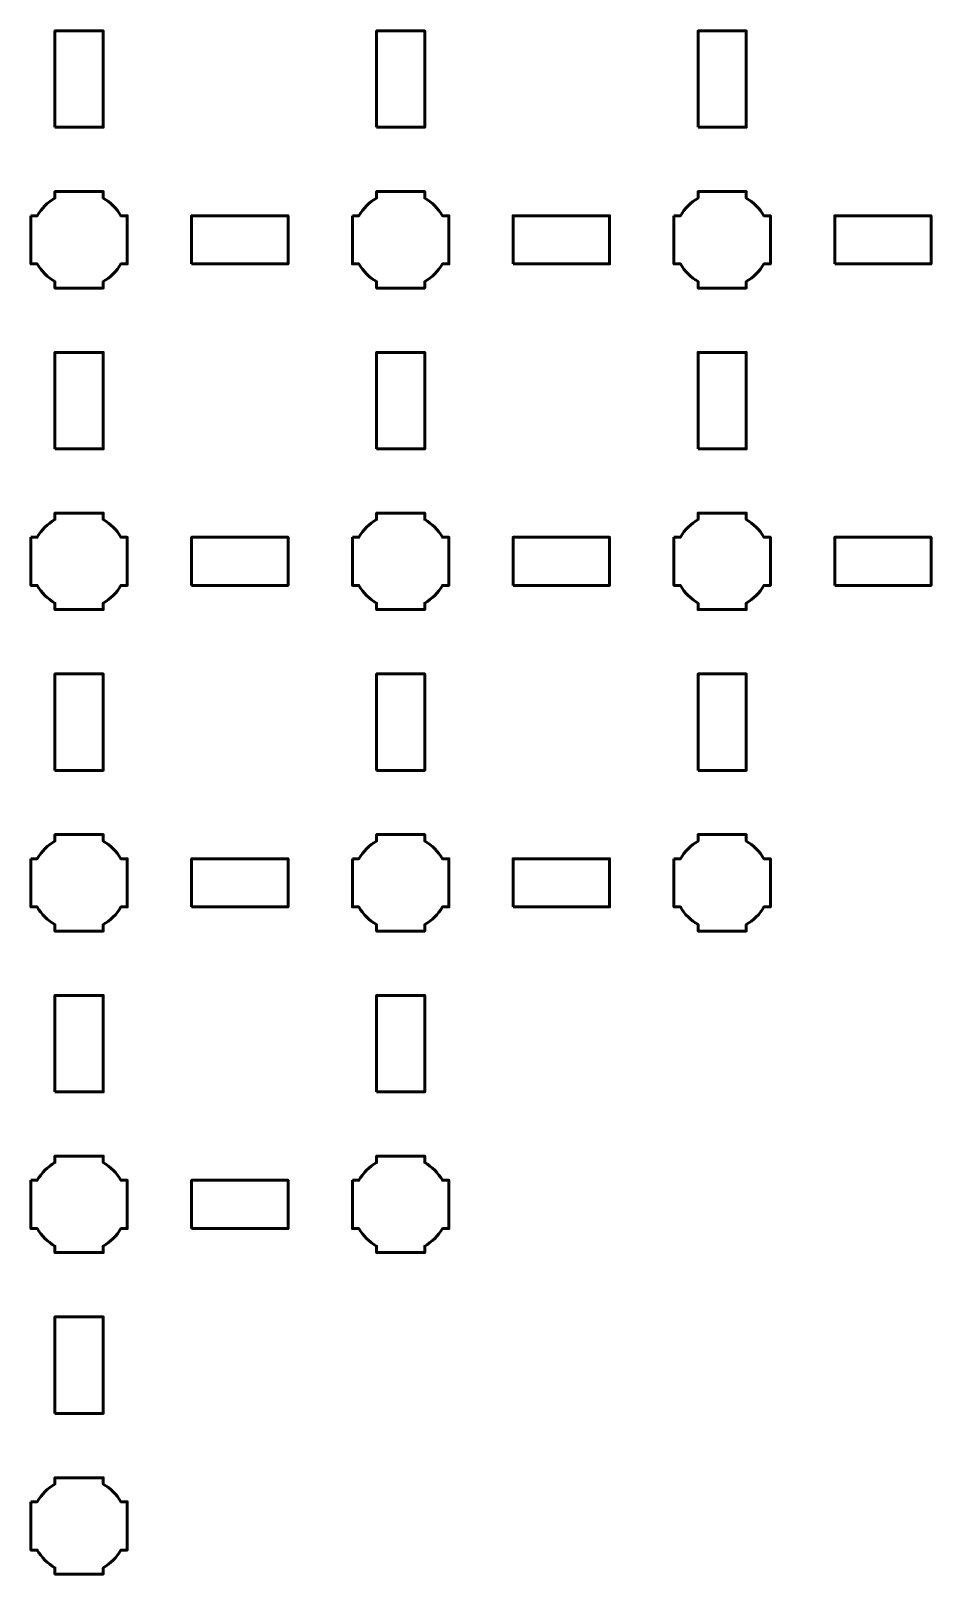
# Model space of a CAD drawing. Header units: centimetres. Extents: x -23.7 to 2.7, y -28.1 to -1.6.
# Drawn here: x -4.8 to 0.8, y -25.15 to -15.55 of the extents above; entities that cross this region are included whole.
import ezdxf

# ---------------------------------------------------------------- set-up
doc = ezdxf.new("R2010")
doc.units = ezdxf.units.CM
doc.header["$MEASUREMENT"] = 0
doc.layers.add('Layer 1', color=7, linetype='Continuous')

msp = doc.modelspace()

# ---------------------------------------------------------------- linework, layer by layer
at = {"layer": 'Layer 1', "lineweight": 53}
for points in [[(-4.65, -16.15), (-4.35, -16.15), (-4.35, -15.55), (-4.65, -15.55), (-4.65, -16.15)], [(-2.65, -16.15), (-2.35, -16.15), (-2.35, -15.55), (-2.65, -15.55), (-2.65, -16.15)], [(-0.65, -16.15), (-0.35, -16.15), (-0.35, -15.55), (-0.65, -15.55), (-0.65, -16.15)], [(-3.8, -17), (-3.2, -17), (-3.2, -16.7), (-3.8, -16.7), (-3.8, -17)], [(-1.8, -17), (-1.2, -17), (-1.2, -16.7), (-1.8, -16.7), (-1.8, -17)], [(0.2, -17), (0.8, -17), (0.8, -16.7), (0.2, -16.7), (0.2, -17)], [(-4.65, -18.15), (-4.35, -18.15), (-4.35, -17.55), (-4.65, -17.55), (-4.65, -18.15)], [(-2.65, -18.15), (-2.35, -18.15), (-2.35, -17.55), (-2.65, -17.55), (-2.65, -18.15)], [(-0.65, -18.15), (-0.35, -18.15), (-0.35, -17.55), (-0.65, -17.55), (-0.65, -18.15)], [(-3.8, -19), (-3.2, -19), (-3.2, -18.7), (-3.8, -18.7), (-3.8, -19)], [(-1.8, -19), (-1.2, -19), (-1.2, -18.7), (-1.8, -18.7), (-1.8, -19)], [(0.2, -19), (0.8, -19), (0.8, -18.7), (0.2, -18.7), (0.2, -19)], [(-4.65, -20.15), (-4.35, -20.15), (-4.35, -19.55), (-4.65, -19.55), (-4.65, -20.15)], [(-2.65, -20.15), (-2.35, -20.15), (-2.35, -19.55), (-2.65, -19.55), (-2.65, -20.15)], [(-0.65, -20.15), (-0.35, -20.15), (-0.35, -19.55), (-0.65, -19.55), (-0.65, -20.15)], [(-3.8, -21), (-3.2, -21), (-3.2, -20.7), (-3.8, -20.7), (-3.8, -21)], [(-1.8, -21), (-1.2, -21), (-1.2, -20.7), (-1.8, -20.7), (-1.8, -21)], [(-4.65, -22.15), (-4.35, -22.15), (-4.35, -21.55), (-4.65, -21.55), (-4.65, -22.15)], [(-2.65, -22.15), (-2.35, -22.15), (-2.35, -21.55), (-2.65, -21.55), (-2.65, -22.15)], [(-3.8, -23), (-3.2, -23), (-3.2, -22.7), (-3.8, -22.7), (-3.8, -23)], [(-4.65, -24.15), (-4.35, -24.15), (-4.35, -23.55), (-4.65, -23.55), (-4.65, -24.15)]]:
    msp.add_lwpolyline(points, close=True, dxfattribs=at)
for points in [[(-4.8, -16.7), (-4.8, -16.7), (-4.75985, -16.7), (-4.75985, -16.7), (-4.75985, -16.7), (-4.7335, -16.65447), (-4.69553, -16.6165), (-4.65, -16.59015), (-4.65, -16.59015), (-4.65, -16.59015), (-4.65, -16.55), (-4.65, -16.55), (-4.65, -16.55), (-4.65, -16.55), (-4.5, -16.55), (-4.5, -16.55), (-4.5, -16.55), (-4.5, -16.55), (-4.35, -16.55), (-4.35, -16.55), (-4.35, -16.55), (-4.35, -16.55), (-4.35, -16.59015), (-4.35, -16.59015), (-4.35, -16.59015), (-4.30447, -16.6165), (-4.2665, -16.65447), (-4.24015, -16.7), (-4.24015, -16.7), (-4.24015, -16.7), (-4.2, -16.7), (-4.2, -16.7), (-4.2, -16.7), (-4.2, -16.7), (-4.2, -16.85), (-4.2, -16.85), (-4.2, -16.85), (-4.2, -16.85), (-4.2, -17), (-4.2, -17), (-4.2, -17), (-4.2, -17), (-4.24015, -17), (-4.24015, -17), (-4.24015, -17), (-4.2665, -17.04553), (-4.30447, -17.0835), (-4.35, -17.10985), (-4.35, -17.10985), (-4.35, -17.10985), (-4.35, -17.15), (-4.35, -17.15), (-4.35, -17.15), (-4.35, -17.15), (-4.5, -17.15), (-4.5, -17.15), (-4.5, -17.15), (-4.5, -17.15), (-4.65, -17.15), (-4.65, -17.15), (-4.65, -17.15), (-4.65, -17.15), (-4.65, -17.10985), (-4.65, -17.10985), (-4.65, -17.10985), (-4.69553, -17.0835), (-4.7335, -17.04553), (-4.75985, -17), (-4.75985, -17), (-4.75985, -17), (-4.8, -17), (-4.8, -17), (-4.8, -17), (-4.8, -17), (-4.8, -16.85), (-4.8, -16.85), (-4.8, -16.85), (-4.8, -16.85), (-4.8, -16.7), (-4.8, -16.7)], [(-2.8, -16.7), (-2.8, -16.7), (-2.75985, -16.7), (-2.75985, -16.7), (-2.75985, -16.7), (-2.7335, -16.65447), (-2.69553, -16.6165), (-2.65, -16.59015), (-2.65, -16.59015), (-2.65, -16.59015), (-2.65, -16.55), (-2.65, -16.55), (-2.65, -16.55), (-2.65, -16.55), (-2.5, -16.55), (-2.5, -16.55), (-2.5, -16.55), (-2.5, -16.55), (-2.35, -16.55), (-2.35, -16.55), (-2.35, -16.55), (-2.35, -16.55), (-2.35, -16.59015), (-2.35, -16.59015), (-2.35, -16.59015), (-2.30447, -16.6165), (-2.2665, -16.65447), (-2.24015, -16.7), (-2.24015, -16.7), (-2.24015, -16.7), (-2.2, -16.7), (-2.2, -16.7), (-2.2, -16.7), (-2.2, -16.7), (-2.2, -16.85), (-2.2, -16.85), (-2.2, -16.85), (-2.2, -16.85), (-2.2, -17), (-2.2, -17), (-2.2, -17), (-2.2, -17), (-2.24015, -17), (-2.24015, -17), (-2.24015, -17), (-2.2665, -17.04553), (-2.30447, -17.0835), (-2.35, -17.10985), (-2.35, -17.10985), (-2.35, -17.10985), (-2.35, -17.15), (-2.35, -17.15), (-2.35, -17.15), (-2.35, -17.15), (-2.5, -17.15), (-2.5, -17.15), (-2.5, -17.15), (-2.5, -17.15), (-2.65, -17.15), (-2.65, -17.15), (-2.65, -17.15), (-2.65, -17.15), (-2.65, -17.10985), (-2.65, -17.10985), (-2.65, -17.10985), (-2.69553, -17.0835), (-2.7335, -17.04553), (-2.75985, -17), (-2.75985, -17), (-2.75985, -17), (-2.8, -17), (-2.8, -17), (-2.8, -17), (-2.8, -17), (-2.8, -16.85), (-2.8, -16.85), (-2.8, -16.85), (-2.8, -16.85), (-2.8, -16.7), (-2.8, -16.7)], [(-0.8, -16.7), (-0.8, -16.7), (-0.75985, -16.7), (-0.75985, -16.7), (-0.75985, -16.7), (-0.7335, -16.65447), (-0.69553, -16.6165), (-0.65, -16.59015), (-0.65, -16.59015), (-0.65, -16.59015), (-0.65, -16.55), (-0.65, -16.55), (-0.65, -16.55), (-0.65, -16.55), (-0.5, -16.55), (-0.5, -16.55), (-0.5, -16.55), (-0.5, -16.55), (-0.35, -16.55), (-0.35, -16.55), (-0.35, -16.55), (-0.35, -16.55), (-0.35, -16.59015), (-0.35, -16.59015), (-0.35, -16.59015), (-0.30447, -16.6165), (-0.2665, -16.65447), (-0.24015, -16.7), (-0.24015, -16.7), (-0.24015, -16.7), (-0.2, -16.7), (-0.2, -16.7), (-0.2, -16.7), (-0.2, -16.7), (-0.2, -16.85), (-0.2, -16.85), (-0.2, -16.85), (-0.2, -16.85), (-0.2, -17), (-0.2, -17), (-0.2, -17), (-0.2, -17), (-0.24015, -17), (-0.24015, -17), (-0.24015, -17), (-0.2665, -17.04553), (-0.30447, -17.0835), (-0.35, -17.10985), (-0.35, -17.10985), (-0.35, -17.10985), (-0.35, -17.15), (-0.35, -17.15), (-0.35, -17.15), (-0.35, -17.15), (-0.5, -17.15), (-0.5, -17.15), (-0.5, -17.15), (-0.5, -17.15), (-0.65, -17.15), (-0.65, -17.15), (-0.65, -17.15), (-0.65, -17.15), (-0.65, -17.10985), (-0.65, -17.10985), (-0.65, -17.10985), (-0.69553, -17.0835), (-0.7335, -17.04553), (-0.75985, -17), (-0.75985, -17), (-0.75985, -17), (-0.8, -17), (-0.8, -17), (-0.8, -17), (-0.8, -17), (-0.8, -16.85), (-0.8, -16.85), (-0.8, -16.85), (-0.8, -16.85), (-0.8, -16.7), (-0.8, -16.7)], [(-4.8, -18.7), (-4.8, -18.7), (-4.75985, -18.7), (-4.75985, -18.7), (-4.75985, -18.7), (-4.7335, -18.65447), (-4.69553, -18.6165), (-4.65, -18.59015), (-4.65, -18.59015), (-4.65, -18.59015), (-4.65, -18.55), (-4.65, -18.55), (-4.65, -18.55), (-4.65, -18.55), (-4.5, -18.55), (-4.5, -18.55), (-4.5, -18.55), (-4.5, -18.55), (-4.35, -18.55), (-4.35, -18.55), (-4.35, -18.55), (-4.35, -18.55), (-4.35, -18.59015), (-4.35, -18.59015), (-4.35, -18.59015), (-4.30447, -18.6165), (-4.2665, -18.65447), (-4.24015, -18.7), (-4.24015, -18.7), (-4.24015, -18.7), (-4.2, -18.7), (-4.2, -18.7), (-4.2, -18.7), (-4.2, -18.7), (-4.2, -18.85), (-4.2, -18.85), (-4.2, -18.85), (-4.2, -18.85), (-4.2, -19), (-4.2, -19), (-4.2, -19), (-4.2, -19), (-4.24015, -19), (-4.24015, -19), (-4.24015, -19), (-4.2665, -19.04553), (-4.30447, -19.0835), (-4.35, -19.10985), (-4.35, -19.10985), (-4.35, -19.10985), (-4.35, -19.15), (-4.35, -19.15), (-4.35, -19.15), (-4.35, -19.15), (-4.5, -19.15), (-4.5, -19.15), (-4.5, -19.15), (-4.5, -19.15), (-4.65, -19.15), (-4.65, -19.15), (-4.65, -19.15), (-4.65, -19.15), (-4.65, -19.10985), (-4.65, -19.10985), (-4.65, -19.10985), (-4.69553, -19.0835), (-4.7335, -19.04553), (-4.75985, -19), (-4.75985, -19), (-4.75985, -19), (-4.8, -19), (-4.8, -19), (-4.8, -19), (-4.8, -19), (-4.8, -18.85), (-4.8, -18.85), (-4.8, -18.85), (-4.8, -18.85), (-4.8, -18.7), (-4.8, -18.7)], [(-2.8, -18.7), (-2.8, -18.7), (-2.75985, -18.7), (-2.75985, -18.7), (-2.75985, -18.7), (-2.7335, -18.65447), (-2.69553, -18.6165), (-2.65, -18.59015), (-2.65, -18.59015), (-2.65, -18.59015), (-2.65, -18.55), (-2.65, -18.55), (-2.65, -18.55), (-2.65, -18.55), (-2.5, -18.55), (-2.5, -18.55), (-2.5, -18.55), (-2.5, -18.55), (-2.35, -18.55), (-2.35, -18.55), (-2.35, -18.55), (-2.35, -18.55), (-2.35, -18.59015), (-2.35, -18.59015), (-2.35, -18.59015), (-2.30447, -18.6165), (-2.2665, -18.65447), (-2.24015, -18.7), (-2.24015, -18.7), (-2.24015, -18.7), (-2.2, -18.7), (-2.2, -18.7), (-2.2, -18.7), (-2.2, -18.7), (-2.2, -18.85), (-2.2, -18.85), (-2.2, -18.85), (-2.2, -18.85), (-2.2, -19), (-2.2, -19), (-2.2, -19), (-2.2, -19), (-2.24015, -19), (-2.24015, -19), (-2.24015, -19), (-2.2665, -19.04553), (-2.30447, -19.0835), (-2.35, -19.10985), (-2.35, -19.10985), (-2.35, -19.10985), (-2.35, -19.15), (-2.35, -19.15), (-2.35, -19.15), (-2.35, -19.15), (-2.5, -19.15), (-2.5, -19.15), (-2.5, -19.15), (-2.5, -19.15), (-2.65, -19.15), (-2.65, -19.15), (-2.65, -19.15), (-2.65, -19.15), (-2.65, -19.10985), (-2.65, -19.10985), (-2.65, -19.10985), (-2.69553, -19.0835), (-2.7335, -19.04553), (-2.75985, -19), (-2.75985, -19), (-2.75985, -19), (-2.8, -19), (-2.8, -19), (-2.8, -19), (-2.8, -19), (-2.8, -18.85), (-2.8, -18.85), (-2.8, -18.85), (-2.8, -18.85), (-2.8, -18.7), (-2.8, -18.7)], [(-0.8, -18.7), (-0.8, -18.7), (-0.75985, -18.7), (-0.75985, -18.7), (-0.75985, -18.7), (-0.7335, -18.65447), (-0.69553, -18.6165), (-0.65, -18.59015), (-0.65, -18.59015), (-0.65, -18.59015), (-0.65, -18.55), (-0.65, -18.55), (-0.65, -18.55), (-0.65, -18.55), (-0.5, -18.55), (-0.5, -18.55), (-0.5, -18.55), (-0.5, -18.55), (-0.35, -18.55), (-0.35, -18.55), (-0.35, -18.55), (-0.35, -18.55), (-0.35, -18.59015), (-0.35, -18.59015), (-0.35, -18.59015), (-0.30447, -18.6165), (-0.2665, -18.65447), (-0.24015, -18.7), (-0.24015, -18.7), (-0.24015, -18.7), (-0.2, -18.7), (-0.2, -18.7), (-0.2, -18.7), (-0.2, -18.7), (-0.2, -18.85), (-0.2, -18.85), (-0.2, -18.85), (-0.2, -18.85), (-0.2, -19), (-0.2, -19), (-0.2, -19), (-0.2, -19), (-0.24015, -19), (-0.24015, -19), (-0.24015, -19), (-0.2665, -19.04553), (-0.30447, -19.0835), (-0.35, -19.10985), (-0.35, -19.10985), (-0.35, -19.10985), (-0.35, -19.15), (-0.35, -19.15), (-0.35, -19.15), (-0.35, -19.15), (-0.5, -19.15), (-0.5, -19.15), (-0.5, -19.15), (-0.5, -19.15), (-0.65, -19.15), (-0.65, -19.15), (-0.65, -19.15), (-0.65, -19.15), (-0.65, -19.10985), (-0.65, -19.10985), (-0.65, -19.10985), (-0.69553, -19.0835), (-0.7335, -19.04553), (-0.75985, -19), (-0.75985, -19), (-0.75985, -19), (-0.8, -19), (-0.8, -19), (-0.8, -19), (-0.8, -19), (-0.8, -18.85), (-0.8, -18.85), (-0.8, -18.85), (-0.8, -18.85), (-0.8, -18.7), (-0.8, -18.7)], [(-4.8, -20.7), (-4.8, -20.7), (-4.75985, -20.7), (-4.75985, -20.7), (-4.75985, -20.7), (-4.7335, -20.65447), (-4.69553, -20.6165), (-4.65, -20.59015), (-4.65, -20.59015), (-4.65, -20.59015), (-4.65, -20.55), (-4.65, -20.55), (-4.65, -20.55), (-4.65, -20.55), (-4.5, -20.55), (-4.5, -20.55), (-4.5, -20.55), (-4.5, -20.55), (-4.35, -20.55), (-4.35, -20.55), (-4.35, -20.55), (-4.35, -20.55), (-4.35, -20.59015), (-4.35, -20.59015), (-4.35, -20.59015), (-4.30447, -20.6165), (-4.2665, -20.65447), (-4.24015, -20.7), (-4.24015, -20.7), (-4.24015, -20.7), (-4.2, -20.7), (-4.2, -20.7), (-4.2, -20.7), (-4.2, -20.7), (-4.2, -20.85), (-4.2, -20.85), (-4.2, -20.85), (-4.2, -20.85), (-4.2, -21), (-4.2, -21), (-4.2, -21), (-4.2, -21), (-4.24015, -21), (-4.24015, -21), (-4.24015, -21), (-4.2665, -21.04553), (-4.30447, -21.0835), (-4.35, -21.10985), (-4.35, -21.10985), (-4.35, -21.10985), (-4.35, -21.15), (-4.35, -21.15), (-4.35, -21.15), (-4.35, -21.15), (-4.5, -21.15), (-4.5, -21.15), (-4.5, -21.15), (-4.5, -21.15), (-4.65, -21.15), (-4.65, -21.15), (-4.65, -21.15), (-4.65, -21.15), (-4.65, -21.10985), (-4.65, -21.10985), (-4.65, -21.10985), (-4.69553, -21.0835), (-4.7335, -21.04553), (-4.75985, -21), (-4.75985, -21), (-4.75985, -21), (-4.8, -21), (-4.8, -21), (-4.8, -21), (-4.8, -21), (-4.8, -20.85), (-4.8, -20.85), (-4.8, -20.85), (-4.8, -20.85), (-4.8, -20.7), (-4.8, -20.7)], [(-2.8, -20.7), (-2.8, -20.7), (-2.75985, -20.7), (-2.75985, -20.7), (-2.75985, -20.7), (-2.7335, -20.65447), (-2.69553, -20.6165), (-2.65, -20.59015), (-2.65, -20.59015), (-2.65, -20.59015), (-2.65, -20.55), (-2.65, -20.55), (-2.65, -20.55), (-2.65, -20.55), (-2.5, -20.55), (-2.5, -20.55), (-2.5, -20.55), (-2.5, -20.55), (-2.35, -20.55), (-2.35, -20.55), (-2.35, -20.55), (-2.35, -20.55), (-2.35, -20.59015), (-2.35, -20.59015), (-2.35, -20.59015), (-2.30447, -20.6165), (-2.2665, -20.65447), (-2.24015, -20.7), (-2.24015, -20.7), (-2.24015, -20.7), (-2.2, -20.7), (-2.2, -20.7), (-2.2, -20.7), (-2.2, -20.7), (-2.2, -20.85), (-2.2, -20.85), (-2.2, -20.85), (-2.2, -20.85), (-2.2, -21), (-2.2, -21), (-2.2, -21), (-2.2, -21), (-2.24015, -21), (-2.24015, -21), (-2.24015, -21), (-2.2665, -21.04553), (-2.30447, -21.0835), (-2.35, -21.10985), (-2.35, -21.10985), (-2.35, -21.10985), (-2.35, -21.15), (-2.35, -21.15), (-2.35, -21.15), (-2.35, -21.15), (-2.5, -21.15), (-2.5, -21.15), (-2.5, -21.15), (-2.5, -21.15), (-2.65, -21.15), (-2.65, -21.15), (-2.65, -21.15), (-2.65, -21.15), (-2.65, -21.10985), (-2.65, -21.10985), (-2.65, -21.10985), (-2.69553, -21.0835), (-2.7335, -21.04553), (-2.75985, -21), (-2.75985, -21), (-2.75985, -21), (-2.8, -21), (-2.8, -21), (-2.8, -21), (-2.8, -21), (-2.8, -20.85), (-2.8, -20.85), (-2.8, -20.85), (-2.8, -20.85), (-2.8, -20.7), (-2.8, -20.7)], [(-0.8, -20.7), (-0.8, -20.7), (-0.75985, -20.7), (-0.75985, -20.7), (-0.75985, -20.7), (-0.7335, -20.65447), (-0.69553, -20.6165), (-0.65, -20.59015), (-0.65, -20.59015), (-0.65, -20.59015), (-0.65, -20.55), (-0.65, -20.55), (-0.65, -20.55), (-0.65, -20.55), (-0.5, -20.55), (-0.5, -20.55), (-0.5, -20.55), (-0.5, -20.55), (-0.35, -20.55), (-0.35, -20.55), (-0.35, -20.55), (-0.35, -20.55), (-0.35, -20.59015), (-0.35, -20.59015), (-0.35, -20.59015), (-0.30447, -20.6165), (-0.2665, -20.65447), (-0.24015, -20.7), (-0.24015, -20.7), (-0.24015, -20.7), (-0.2, -20.7), (-0.2, -20.7), (-0.2, -20.7), (-0.2, -20.7), (-0.2, -20.85), (-0.2, -20.85), (-0.2, -20.85), (-0.2, -20.85), (-0.2, -21), (-0.2, -21), (-0.2, -21), (-0.2, -21), (-0.24015, -21), (-0.24015, -21), (-0.24015, -21), (-0.2665, -21.04553), (-0.30447, -21.0835), (-0.35, -21.10985), (-0.35, -21.10985), (-0.35, -21.10985), (-0.35, -21.15), (-0.35, -21.15), (-0.35, -21.15), (-0.35, -21.15), (-0.5, -21.15), (-0.5, -21.15), (-0.5, -21.15), (-0.5, -21.15), (-0.65, -21.15), (-0.65, -21.15), (-0.65, -21.15), (-0.65, -21.15), (-0.65, -21.10985), (-0.65, -21.10985), (-0.65, -21.10985), (-0.69553, -21.0835), (-0.7335, -21.04553), (-0.75985, -21), (-0.75985, -21), (-0.75985, -21), (-0.8, -21), (-0.8, -21), (-0.8, -21), (-0.8, -21), (-0.8, -20.85), (-0.8, -20.85), (-0.8, -20.85), (-0.8, -20.85), (-0.8, -20.7), (-0.8, -20.7)], [(-4.8, -22.7), (-4.8, -22.7), (-4.75985, -22.7), (-4.75985, -22.7), (-4.75985, -22.7), (-4.7335, -22.65447), (-4.69553, -22.6165), (-4.65, -22.59015), (-4.65, -22.59015), (-4.65, -22.59015), (-4.65, -22.55), (-4.65, -22.55), (-4.65, -22.55), (-4.65, -22.55), (-4.5, -22.55), (-4.5, -22.55), (-4.5, -22.55), (-4.5, -22.55), (-4.35, -22.55), (-4.35, -22.55), (-4.35, -22.55), (-4.35, -22.55), (-4.35, -22.59015), (-4.35, -22.59015), (-4.35, -22.59015), (-4.30447, -22.6165), (-4.2665, -22.65447), (-4.24015, -22.7), (-4.24015, -22.7), (-4.24015, -22.7), (-4.2, -22.7), (-4.2, -22.7), (-4.2, -22.7), (-4.2, -22.7), (-4.2, -22.85), (-4.2, -22.85), (-4.2, -22.85), (-4.2, -22.85), (-4.2, -23), (-4.2, -23), (-4.2, -23), (-4.2, -23), (-4.24015, -23), (-4.24015, -23), (-4.24015, -23), (-4.2665, -23.04553), (-4.30447, -23.0835), (-4.35, -23.10985), (-4.35, -23.10985), (-4.35, -23.10985), (-4.35, -23.15), (-4.35, -23.15), (-4.35, -23.15), (-4.35, -23.15), (-4.5, -23.15), (-4.5, -23.15), (-4.5, -23.15), (-4.5, -23.15), (-4.65, -23.15), (-4.65, -23.15), (-4.65, -23.15), (-4.65, -23.15), (-4.65, -23.10985), (-4.65, -23.10985), (-4.65, -23.10985), (-4.69553, -23.0835), (-4.7335, -23.04553), (-4.75985, -23), (-4.75985, -23), (-4.75985, -23), (-4.8, -23), (-4.8, -23), (-4.8, -23), (-4.8, -23), (-4.8, -22.85), (-4.8, -22.85), (-4.8, -22.85), (-4.8, -22.85), (-4.8, -22.7), (-4.8, -22.7)], [(-2.8, -22.7), (-2.8, -22.7), (-2.75985, -22.7), (-2.75985, -22.7), (-2.75985, -22.7), (-2.7335, -22.65447), (-2.69553, -22.6165), (-2.65, -22.59015), (-2.65, -22.59015), (-2.65, -22.59015), (-2.65, -22.55), (-2.65, -22.55), (-2.65, -22.55), (-2.65, -22.55), (-2.5, -22.55), (-2.5, -22.55), (-2.5, -22.55), (-2.5, -22.55), (-2.35, -22.55), (-2.35, -22.55), (-2.35, -22.55), (-2.35, -22.55), (-2.35, -22.59015), (-2.35, -22.59015), (-2.35, -22.59015), (-2.30447, -22.6165), (-2.2665, -22.65447), (-2.24015, -22.7), (-2.24015, -22.7), (-2.24015, -22.7), (-2.2, -22.7), (-2.2, -22.7), (-2.2, -22.7), (-2.2, -22.7), (-2.2, -22.85), (-2.2, -22.85), (-2.2, -22.85), (-2.2, -22.85), (-2.2, -23), (-2.2, -23), (-2.2, -23), (-2.2, -23), (-2.24015, -23), (-2.24015, -23), (-2.24015, -23), (-2.2665, -23.04553), (-2.30447, -23.0835), (-2.35, -23.10985), (-2.35, -23.10985), (-2.35, -23.10985), (-2.35, -23.15), (-2.35, -23.15), (-2.35, -23.15), (-2.35, -23.15), (-2.5, -23.15), (-2.5, -23.15), (-2.5, -23.15), (-2.5, -23.15), (-2.65, -23.15), (-2.65, -23.15), (-2.65, -23.15), (-2.65, -23.15), (-2.65, -23.10985), (-2.65, -23.10985), (-2.65, -23.10985), (-2.69553, -23.0835), (-2.7335, -23.04553), (-2.75985, -23), (-2.75985, -23), (-2.75985, -23), (-2.8, -23), (-2.8, -23), (-2.8, -23), (-2.8, -23), (-2.8, -22.85), (-2.8, -22.85), (-2.8, -22.85), (-2.8, -22.85), (-2.8, -22.7), (-2.8, -22.7)], [(-4.8, -24.7), (-4.8, -24.7), (-4.75985, -24.7), (-4.75985, -24.7), (-4.75985, -24.7), (-4.7335, -24.65447), (-4.69553, -24.6165), (-4.65, -24.59015), (-4.65, -24.59015), (-4.65, -24.59015), (-4.65, -24.55), (-4.65, -24.55), (-4.65, -24.55), (-4.65, -24.55), (-4.5, -24.55), (-4.5, -24.55), (-4.5, -24.55), (-4.5, -24.55), (-4.35, -24.55), (-4.35, -24.55), (-4.35, -24.55), (-4.35, -24.55), (-4.35, -24.59015), (-4.35, -24.59015), (-4.35, -24.59015), (-4.30447, -24.6165), (-4.2665, -24.65447), (-4.24015, -24.7), (-4.24015, -24.7), (-4.24015, -24.7), (-4.2, -24.7), (-4.2, -24.7), (-4.2, -24.7), (-4.2, -24.7), (-4.2, -24.85), (-4.2, -24.85), (-4.2, -24.85), (-4.2, -24.85), (-4.2, -25), (-4.2, -25), (-4.2, -25), (-4.2, -25), (-4.24015, -25), (-4.24015, -25), (-4.24015, -25), (-4.2665, -25.04553), (-4.30447, -25.0835), (-4.35, -25.10985), (-4.35, -25.10985), (-4.35, -25.10985), (-4.35, -25.15), (-4.35, -25.15), (-4.35, -25.15), (-4.35, -25.15), (-4.5, -25.15), (-4.5, -25.15), (-4.5, -25.15), (-4.5, -25.15), (-4.65, -25.15), (-4.65, -25.15), (-4.65, -25.15), (-4.65, -25.15), (-4.65, -25.10985), (-4.65, -25.10985), (-4.65, -25.10985), (-4.69553, -25.0835), (-4.7335, -25.04553), (-4.75985, -25), (-4.75985, -25), (-4.75985, -25), (-4.8, -25), (-4.8, -25), (-4.8, -25), (-4.8, -25), (-4.8, -24.85), (-4.8, -24.85), (-4.8, -24.85), (-4.8, -24.85), (-4.8, -24.7), (-4.8, -24.7)]]:
    msp.add_open_spline(points, degree=3, knots=[0, 0, 0, 0, 0.05, 0.05, 0.05, 0.05, 0.1, 0.1, 0.1, 0.1, 0.15, 0.15, 0.15, 0.15, 0.2, 0.2, 0.2, 0.2, 0.25, 0.25, 0.25, 0.25, 0.3, 0.3, 0.3, 0.3, 0.35, 0.35, 0.35, 0.35, 0.4, 0.4, 0.4, 0.4, 0.45, 0.45, 0.45, 0.45, 0.5, 0.5, 0.5, 0.5, 0.55, 0.55, 0.55, 0.55, 0.6, 0.6, 0.6, 0.6, 0.65, 0.65, 0.65, 0.65, 0.7, 0.7, 0.7, 0.7, 0.75, 0.75, 0.75, 0.75, 0.8, 0.8, 0.8, 0.8, 0.85, 0.85, 0.85, 0.85, 0.9, 0.9, 0.9, 0.9, 0.95, 0.95, 0.95, 0.95, 1, 1, 1, 1], dxfattribs=at)

doc.saveas('drawing.dxf')
